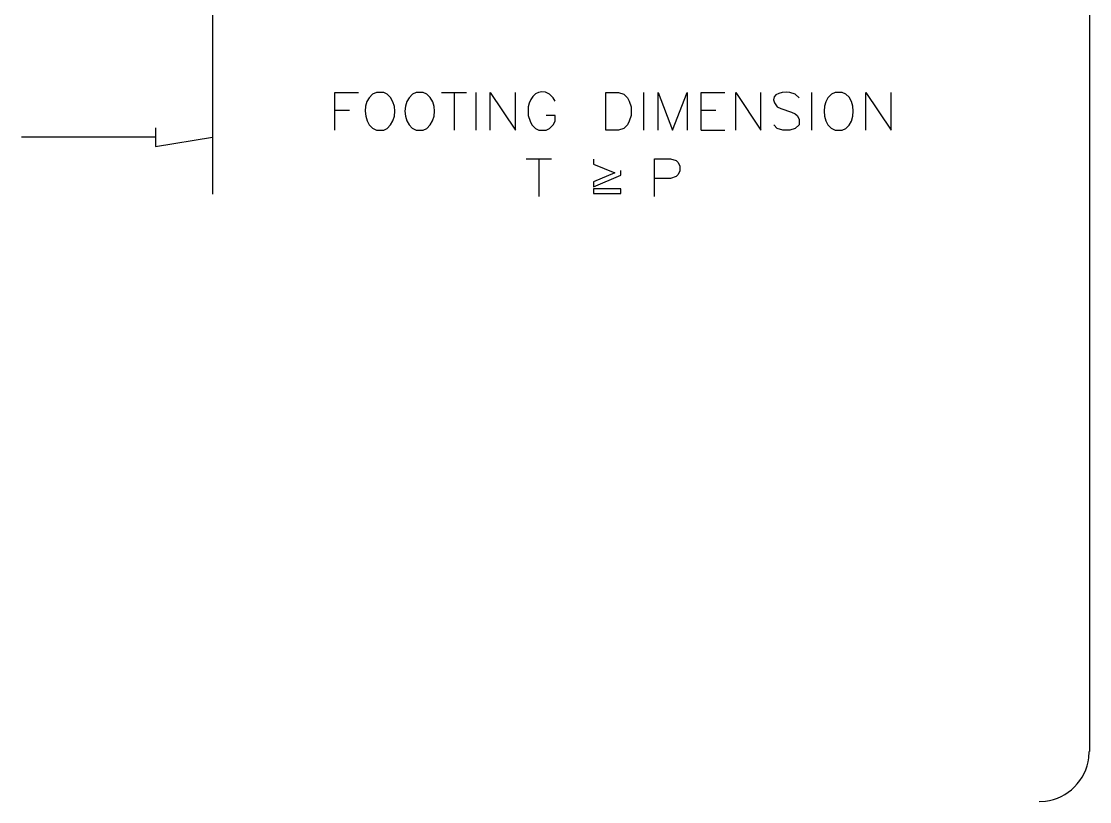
# Model space of a CAD drawing. Header units: millimetres. Extents: x 14 to 201, y 16 to 268.
# Drawn here: x 134.2 to 201.3, y 52.3 to 101.2 of the extents above; entities that cross this region are included whole.
import ezdxf

# ---------------------------------------------------------------- set-up
doc = ezdxf.new("R2010")
doc.units = ezdxf.units.MM
doc.layers.get('0').update_dxf_attribs({"linetype": 'CONTINUOUS'})

msp = doc.modelspace()

# ---------------------------------------------------------------- linework, layer by layer
at = {"color": 0}
for p, q in [((201.296, 264.541), (201.296, 55.4136)), ((146.219, 119.105), (146.219, 90.3813)), ((153.904, 94.404), (153.904, 96.774)), ((153.904, 96.774), (155.385, 96.774)), ((156.274, 96.6682), (156.061, 96.435)), ((156.507, 96.774), (156.274, 96.6682)), ((156.972, 96.774), (156.507, 96.774)), ((157.183, 96.6682), (156.972, 96.774)), ((158.771, 96.6682), (158.56, 96.435)), ((159.004, 96.774), (158.771, 96.6682)), ((159.449, 96.774), (159.004, 96.774)), ((159.682, 96.6682), (159.449, 96.774)), ((160.591, 96.774), (162.179, 96.774)), ((161.396, 96.774), (161.396, 94.404)), ((162.75, 96.774), (162.75, 94.404)), ((163.661, 94.404), (163.661, 96.774)), ((163.661, 96.774), (165.249, 94.404)), ((165.249, 94.404), (165.249, 96.774)), ((167.619, 96.435), (167.386, 96.6682)), ((170.921, 94.404), (170.921, 96.774)), ((170.921, 96.774), (171.704, 96.774)), ((171.704, 96.774), (172.043, 96.6682)), ((172.043, 96.6682), (172.275, 96.435)), ((173.291, 96.774), (173.291, 94.404)), ((174.202, 94.404), (174.202, 96.774)), ((174.202, 96.774), (175.111, 94.404)), ((175.111, 94.404), (176.022, 96.774)), ((176.022, 96.774), (176.022, 94.404)), ((176.911, 94.404), (176.911, 96.774)), ((176.911, 96.774), (178.393, 96.774)), ((179.071, 94.404), (179.071, 96.774)), ((179.071, 96.774), (180.658, 94.404)), ((180.658, 94.404), (180.658, 96.774)), ((182.816, 96.6682), (182.479, 96.774)), ((183.049, 96.435), (182.816, 96.6682)), ((183.833, 96.774), (183.833, 94.404)), ((185.082, 96.6682), (184.848, 96.435)), ((185.315, 96.774), (185.082, 96.6682)), ((185.758, 96.774), (185.315, 96.774)), ((185.991, 96.6682), (185.758, 96.774)), ((187.241, 94.404), (187.241, 96.774)), ((187.241, 96.774), (188.829, 94.404)), ((188.829, 94.404), (188.829, 96.774)), ((167.746, 96.2244), (167.619, 96.435)), ((172.275, 96.435), (172.382, 96.2244)), ((172.382, 96.2244), (172.508, 95.8631)), ((153.904, 95.6525), (154.813, 95.6525)), ((166.032, 95.8631), (166.032, 95.3135)), ((166.032, 95.3135), (166.158, 94.9745)), ((167.746, 95.3135), (167.174, 95.3135)), ((167.746, 94.9745), (167.746, 95.3135)), ((172.508, 95.3135), (172.382, 94.9745)), ((172.508, 95.8631), (172.508, 95.3135)), ((176.911, 95.6525), (177.821, 95.6525)), ((181.673, 95.8631), (181.907, 95.7584)), ((181.907, 95.7584), (182.583, 95.5255)), ((182.583, 95.5255), (182.816, 95.4193)), ((182.816, 95.4193), (182.922, 95.3135)), ((182.922, 95.3135), (183.049, 95.0807)), ((166.158, 94.9745), (166.265, 94.7416)), ((166.265, 94.7416), (166.497, 94.5085)), ((167.386, 94.5085), (167.619, 94.7416)), ((167.619, 94.7416), (167.746, 94.9745)), ((172.275, 94.7416), (172.043, 94.5085)), ((172.382, 94.9745), (172.275, 94.7416)), ((181.673, 94.5085), (181.461, 94.7416)), ((183.049, 94.7416), (182.816, 94.5085)), ((183.049, 95.0807), (183.049, 94.7416)), ((142.642, 93.9588), (134.218, 93.9588)), ((142.642, 94.5515), (142.642, 93.3662)), ((142.642, 93.3662), (146.219, 93.9588)), ((156.507, 94.404), (156.972, 94.404)), ((156.972, 94.404), (157.183, 94.5085)), ((159.004, 94.404), (159.449, 94.404)), ((159.449, 94.404), (159.682, 94.5085)), ((166.497, 94.5085), (166.708, 94.404)), ((166.708, 94.404), (167.174, 94.404)), ((167.174, 94.404), (167.386, 94.5085)), ((171.704, 94.404), (170.921, 94.404)), ((172.043, 94.5085), (171.704, 94.404)), ((176.911, 94.404), (178.393, 94.404)), ((182.033, 94.404), (181.673, 94.5085)), ((182.479, 94.404), (182.033, 94.404)), ((182.816, 94.5085), (182.479, 94.404)), ((185.315, 94.404), (185.758, 94.404)), ((185.758, 94.404), (185.991, 94.5085)), ((165.925, 92.6042), (167.513, 92.6042)), ((166.708, 92.6042), (166.708, 90.2339)), ((170.138, 92.5834), (170.138, 92.2651)), ((173.969, 90.2339), (173.969, 92.6042)), ((173.969, 92.6042), (174.985, 92.6042)), ((174.985, 92.6042), (175.324, 92.498)), ((170.138, 92.2651), (171.493, 91.7152)), ((175.324, 92.498), (175.43, 92.3918)), ((175.43, 92.3918), (175.557, 92.159)), ((175.557, 92.159), (175.557, 91.8214)), ((171.493, 91.7152), (170.138, 91.1655)), ((170.138, 90.8473), (171.853, 91.5666)), ((171.853, 91.5666), (171.853, 91.8626)), ((174.985, 91.3765), (173.969, 91.3765)), ((175.324, 91.4823), (174.985, 91.3765)), ((175.43, 91.5885), (175.324, 91.4823)), ((175.557, 91.8214), (175.43, 91.5885)), ((170.138, 91.1655), (170.138, 90.8473)), ((171.853, 90.7203), (170.138, 90.7203)), ((170.138, 90.7203), (170.138, 90.424)), ((171.853, 90.424), (171.853, 90.7203)), ((170.138, 90.424), (171.853, 90.424)), ((201.253, 55.0125), (201.273, 55.4136)), ((198.121, 52.2609), (198.521, 52.2813))]:
    msp.add_line(p, q, dxfattribs=at)
for points in [[(157.183, 94.5085), (157.824, 95.0267), (157.838, 96.1542), (157.183, 96.6682)], [(159.682, 94.5085), (160.321, 95.0267), (160.336, 96.1542), (159.682, 96.6682)], [(167.386, 96.6682), (166.703, 97.0911), (166.165, 96.5218), (166.032, 95.8631)], [(182.479, 96.774), (181.832, 96.8692), (181.051, 96.562), (181.673, 95.8631)], [(185.991, 94.5085), (186.604, 94.9551), (186.617, 96.2258), (185.991, 96.6682)], [(156.061, 96.435), (155.605, 95.8755), (155.777, 94.6118), (156.507, 94.404)], [(158.56, 96.435), (158.102, 95.8755), (158.274, 94.6118), (159.004, 94.404)], [(184.848, 96.435), (184.446, 95.848), (184.559, 94.6079), (185.315, 94.404)], [(198.521, 52.2813), (199.911, 52.4358), (201.088, 53.6303), (201.253, 55.0125)]]:
    msp.add_open_spline(points, degree=3, dxfattribs=at)

doc.saveas('drawing.dxf')
